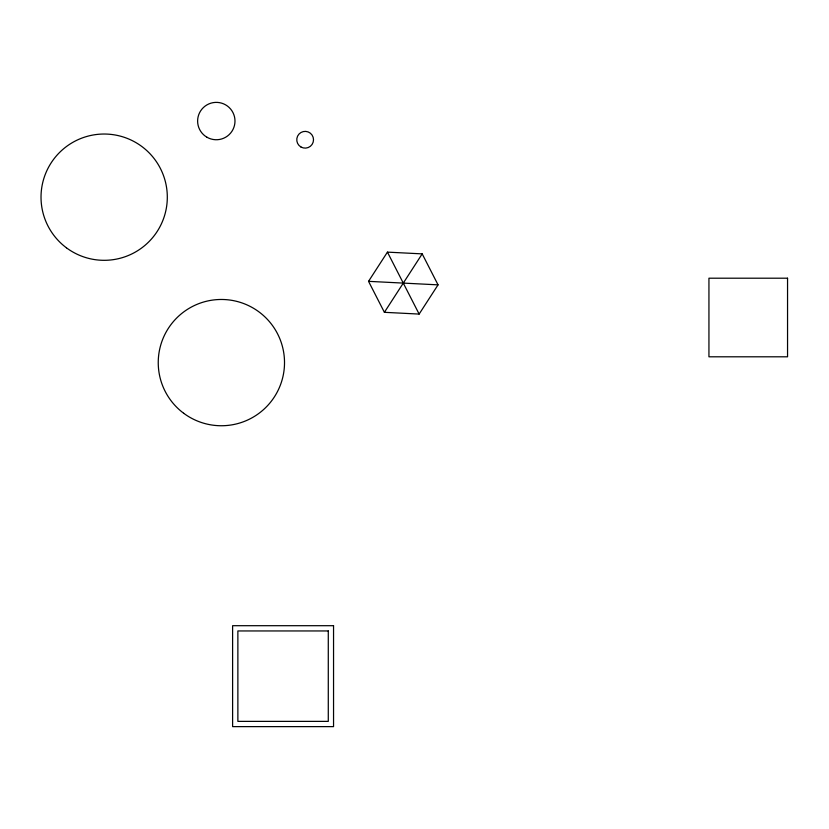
<?xml version="1.0" encoding="UTF-8"?>
<svg xmlns="http://www.w3.org/2000/svg" width="829" height="829" viewBox="0 0 829 829"><rect width="100%" height="100%" fill="white"/><g stroke="black" fill="none" stroke-linecap="round" stroke-linejoin="round"><path stroke-width="1.24" d="M368.542 281.342L387.433 252.13L422.189 253.881L438.044 284.855L419.142 314.077L384.397 312.315L368.542 281.342L438.044 284.855M384.397 312.315L422.189 253.881M387.433 252.13L419.142 314.077M787.55 278.202L708.94 278.202L708.94 356.802L787.55 356.802L787.55 278.202M333.548 625.698L232.607 625.698L232.607 726.629L333.548 726.629L333.548 625.698M328.284 630.952L237.871 630.952L237.871 721.375L328.284 721.375L328.284 630.952M300.958 147.002A8.373 8.373 0 0 0 313.517 139.749A8.373 8.373 0 0 0 300.958 132.495A8.373 8.373 0 0 0 300.958 147.002M206.96 137.241A18.684 18.684 0 0 0 234.99 121.055A18.684 18.684 0 0 0 206.96 104.879A18.684 18.684 0 0 0 206.96 137.241M183.644 413.236A63.149 63.149 0 0 0 284.088 369.972A63.149 63.149 0 0 0 196.4 304.616A63.149 63.149 0 0 0 183.644 413.236M66.434 247.809A63.149 63.149 0 0 0 166.878 204.545A63.149 63.149 0 0 0 79.18 139.179A63.149 63.149 0 0 0 66.434 247.809"/></g></svg>
